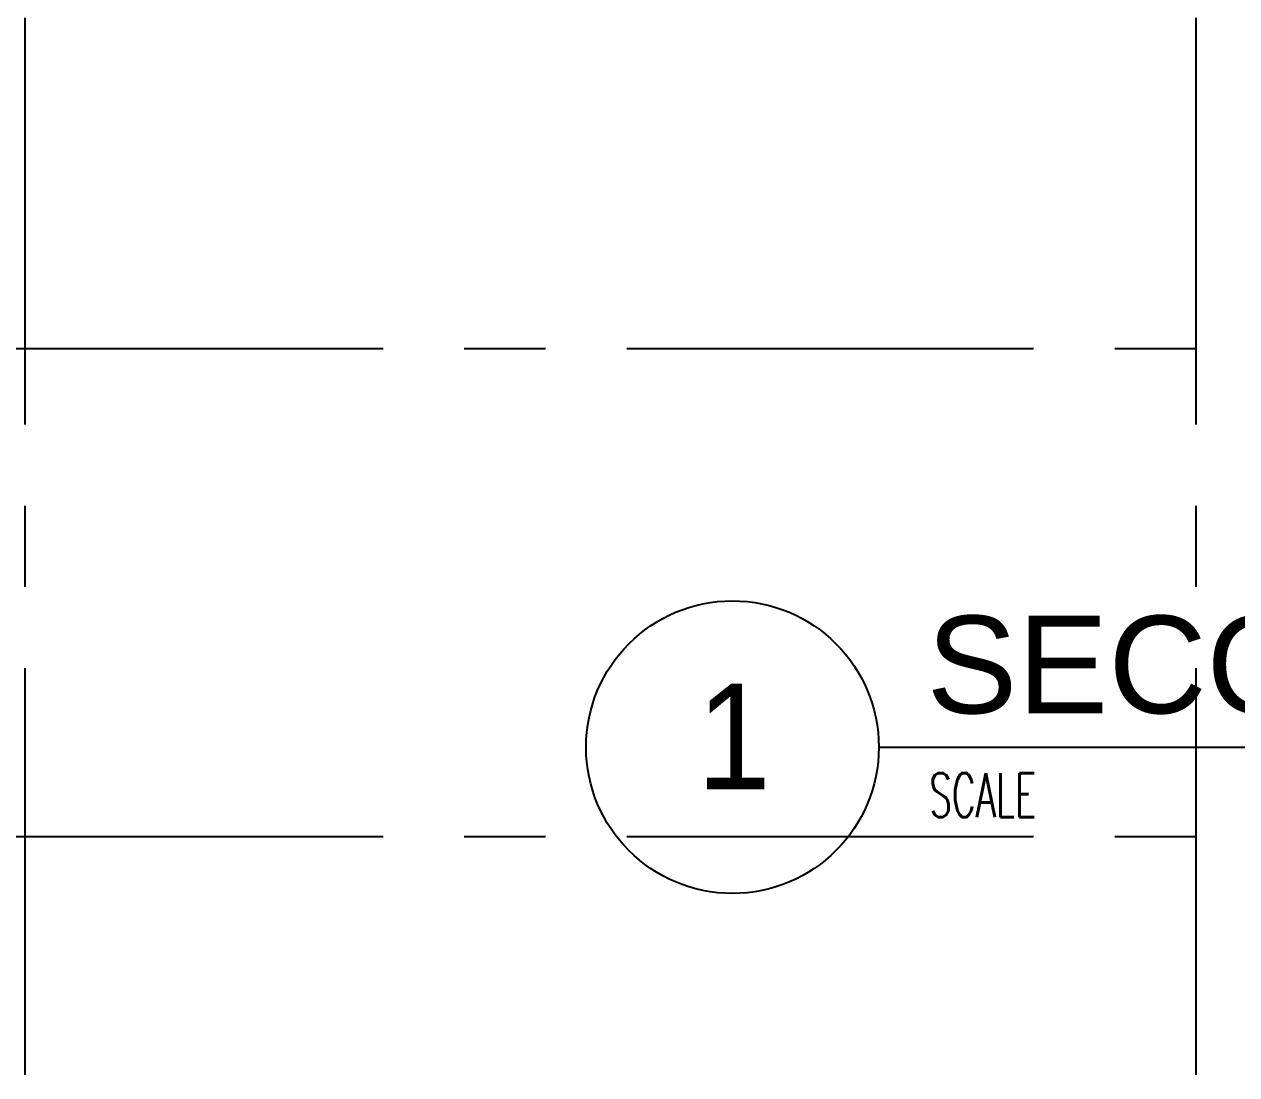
# Model space of a CAD drawing. Extents: x 417866231.7 to 417866328.5, y 43498046.7 to 43498124.2.
# Drawn here: x 417866264.87 to 417866272.33, y 43498046.72 to 43498053.19 of the extents above; entities that cross this region are included whole.
import ezdxf

# ---------------------------------------------------------------- set-up
doc = ezdxf.new("R2010")
doc.units = 0
doc.header["$MEASUREMENT"] = 0
doc.linetypes.add('CENTERX2', pattern=[4, 2.5, -0.5, 0.5, -0.5])
for name, color, linetype in [('AXES', 11, 'CENTERX2'), ('CER', 2, 'CONTINUOUS'), ('CTXT', 6, 'CONTINUOUS'), ('E-TXT', 2, 'CONTINUOUS')]:
    doc.layers.add(name, color=color, linetype=linetype)
doc.styles.add('ROMANS', font='ROMANS.shx', dxfattribs={"width": 0.6})
doc.styles.add('TTXT', font='ARIAL.TTF', dxfattribs={"width": 0.6})

msp = doc.modelspace()

# ---------------------------------------------------------------- linework, layer by layer
at = {"layer": 'AXES'}
for p, q in [((417866272.0786051, 43498046.72449277), (417866272.0786051, 43498123.53716789)), ((417866264.8786051, 43498046.72449277), (417866264.8786051, 43498123.18716789)), ((417866307.0786051, 43498051.18878641), (417866239.0386051, 43498051.18878641)), ((417866307.0786051, 43498048.18878641), (417866239.0386051, 43498048.18878641))]:
    msp.add_line(p, q, dxfattribs=at)
at = {"layer": 'CER', "color": 6}
msp.add_line((417866270.1274808, 43498048.73926652), (417866291.2021857, 43498048.73926652), dxfattribs=at)
msp.add_circle((417866269.2274808, 43498048.73926652), 0.9, dxfattribs=at)

# ---------------------------------------------------------------- texts
at = {"layer": 'CTXT', "style": 'TTXT'}
msp.add_text('SECOND FLOOR PART-2  H.V.A.C  SYSTEM LAYOUT', height=0.6, dxfattribs=at).set_placement((417866270.4208183, 43498048.94760392))
at = {"layer": 'CTXT', "style": 'TTXT', "width": 0.9}
msp.add_text('1', height=0.65, dxfattribs=at).set_placement((417866269.0090647, 43498048.48060563))
at = {"layer": 'E-TXT', "style": 'ROMANS', "width": 0.6}
msp.add_text('SCALE ', height=0.27, dxfattribs=at).set_placement((417866270.437907, 43498048.30969486))

doc.saveas('drawing.dxf')
